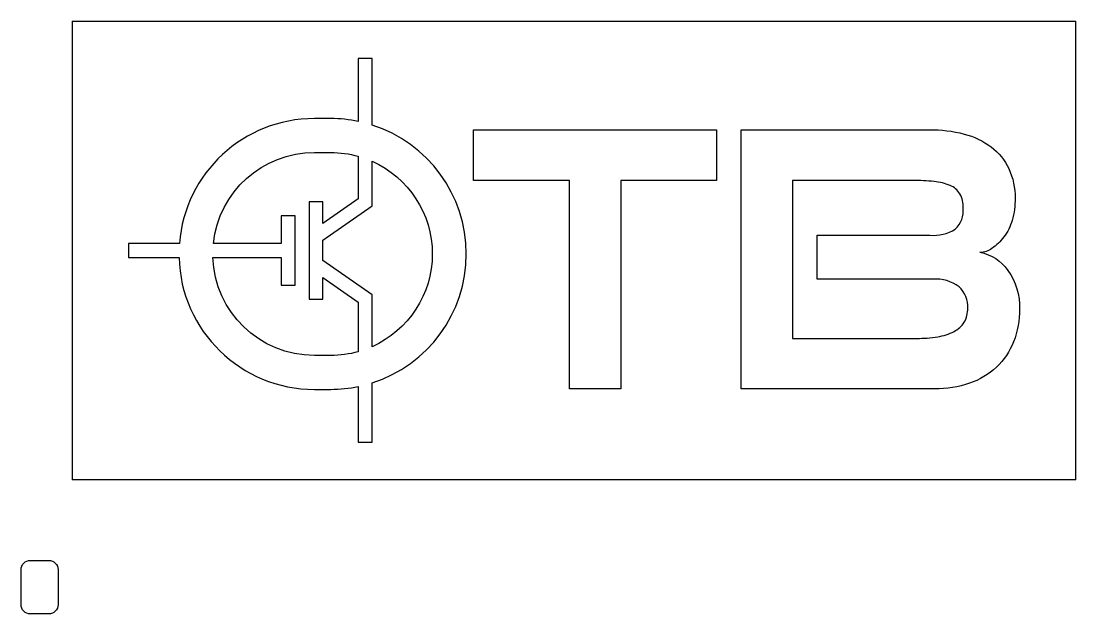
# Model space of a CAD drawing. Extents: x -21.7 to 6.2, y -6.5 to -0.8.
# Drawn here: x 4.358 to 5.482, y -1.489 to -0.857 of the extents above; entities that cross this region are included whole.
import ezdxf

# ---------------------------------------------------------------- set-up
doc = ezdxf.new("R2010")
doc.units = 0
doc.header["$MEASUREMENT"] = 0
doc.layers.add('BLACK', color=7, linetype='Continuous')

msp = doc.modelspace()

# ---------------------------------------------------------------- linework, layer by layer
for p, q in [((4.41202, -0.85665), (5.48163, -0.85665)), ((4.41202, -0.85665), (4.41202, -1.3455)), ((5.48163, -1.3455), (5.48163, -0.85665)), ((5.48163, -1.3455), (4.41202, -1.3455))]:
    msp.add_line(p, q)
for points in [[(4.73173, -0.96744), (4.73173, -0.89665), (4.71692, -0.89665), (4.71692, -0.96356, 0.0509725), (4.68773, -0.96057), (4.67024, -0.96057, 0.391603), (4.52636, -1.09367), (4.47202, -1.09367), (4.47202, -1.10848), (4.52597, -1.10848, 0.4069391), (4.67024, -1.2492), (4.68773, -1.2492, 0.0509725), (4.71692, -1.24621), (4.71692, -1.3055), (4.73173, -1.3055), (4.73173, -1.24232, 0.7298232)], [(4.71692, -1.20904, -0.0684324), (4.68773, -1.21305), (4.67024, -1.21305, -0.4045156), (4.56213, -1.10848), (4.63494, -1.10848), (4.63494, -1.1381), (4.64975, -1.1381), (4.64975, -1.06405), (4.63494, -1.06405), (4.63494, -1.09367), (4.56266, -1.09367, -0.3841011), (4.67024, -0.99672), (4.68773, -0.99672, -0.0684324), (4.71692, -1.00073), (4.71692, -1.04593), (4.67937, -1.07223), (4.67937, -1.04923), (4.66456, -1.04923), (4.66456, -1.15291), (4.67937, -1.15291), (4.67937, -1.12992), (4.71692, -1.15621)], [(4.73173, -1.20369), (4.73173, -1.1485), (4.67937, -1.11184), (4.67937, -1.09031), (4.73173, -1.05364), (4.73173, -1.00607, -0.6493283)]]:
    msp.add_lwpolyline(points, format="xyb", close=True)
at = {"flags": 128}
msp.add_lwpolyline([(4.94205, -1.24869), (4.94205, -1.02658), (4.83988, -1.02658), (4.83988, -0.97239), (5.09878, -0.97239), (5.09878, -1.02658), (4.99661, -1.02658), (4.99661, -1.24869)], close=True, dxfattribs=at)
for points in [[(5.12497, -1.24869), (5.12497, -0.97239), (5.32568, -0.97239, -0.0674738), (5.36254, -0.97703, -0.095625), (5.39143, -0.99082, -0.1211767), (5.41016, -1.01388, -0.1131671), (5.41682, -1.04538, -0.0745022), (5.41366, -1.06914, -0.0878063), (5.40494, -1.08674, -0.0828848), (5.39202, -1.09906, -0.1918862), (5.37943, -1.1031, -0.1976849), (5.40908, -1.12237, -0.167761), (5.42163, -1.16348, -0.0976661), (5.41522, -1.19846, -0.1074653), (5.39695, -1.22548, -0.1059392), (5.36834, -1.24273, -0.0860907), (5.33123, -1.24869)], [(5.20604, -1.13171), (5.20604, -1.08493), (5.32605, -1.08493, 0.1596019), (5.35308, -1.07844, 0.2368764), (5.36152, -1.05575, 0.1403968), (5.358, -1.04064, 0.1474593), (5.34766, -1.03188, 0.0816121), (5.33066, -1.02765, 0.0259894), (5.30791, -1.02658), (5.17953, -1.02658), (5.17953, -1.19488), (5.31199, -1.19488, 0.042584), (5.33445, -1.19311, 0.0823277), (5.35175, -1.18747, 0.1274833), (5.36258, -1.17772, 0.1439927), (5.36633, -1.16274, 0.225084), (5.35709, -1.1398, 0.1815608), (5.32939, -1.13171)]]:
    msp.add_lwpolyline(points, format="xyb", close=True, dxfattribs=at)
at = {"layer": 'BLACK', "linetype": 'Continuous'}
for p, q in [((4.35791, -1.43938), (4.35847, -1.43753)), ((4.35847, -1.43753), (4.35938, -1.43583)), ((4.35938, -1.43583), (4.3606, -1.43434)), ((4.3606, -1.43434), (4.36209, -1.43312)), ((4.36209, -1.43312), (4.36379, -1.43221)), ((4.36379, -1.43221), (4.36564, -1.43165)), ((4.36564, -1.43165), (4.36756, -1.43146)), ((4.36756, -1.43146), (4.38724, -1.43146)), ((4.38724, -1.43146), (4.38916, -1.43165)), ((4.38916, -1.43165), (4.39101, -1.43221)), ((4.39101, -1.43221), (4.39271, -1.43312)), ((4.39271, -1.43312), (4.3942, -1.43434)), ((4.3942, -1.43434), (4.39543, -1.43583)), ((4.39543, -1.43583), (4.39634, -1.43753)), ((4.39634, -1.43753), (4.3969, -1.43938)), ((4.35772, -1.4413), (4.35791, -1.43938)), ((4.35772, -1.4787), (4.35772, -1.4413)), ((4.3969, -1.43938), (4.39709, -1.4413)), ((4.39709, -1.4413), (4.39709, -1.4787)), ((4.35791, -1.48062), (4.35772, -1.4787)), ((4.35847, -1.48247), (4.35791, -1.48062)), ((4.35938, -1.48417), (4.35847, -1.48247)), ((4.39634, -1.48247), (4.39543, -1.48417)), ((4.3969, -1.48062), (4.39634, -1.48247)), ((4.39709, -1.4787), (4.3969, -1.48062)), ((4.3606, -1.48566), (4.35938, -1.48417)), ((4.36209, -1.48688), (4.3606, -1.48566)), ((4.36379, -1.48779), (4.36209, -1.48688)), ((4.36564, -1.48835), (4.36379, -1.48779)), ((4.36756, -1.48854), (4.36564, -1.48835)), ((4.38724, -1.48854), (4.36756, -1.48854)), ((4.38916, -1.48835), (4.38724, -1.48854)), ((4.39101, -1.48779), (4.38916, -1.48835)), ((4.39271, -1.48688), (4.39101, -1.48779)), ((4.3942, -1.48566), (4.39271, -1.48688)), ((4.39543, -1.48417), (4.3942, -1.48566))]:
    msp.add_line(p, q, dxfattribs=at)

doc.saveas('drawing.dxf')
